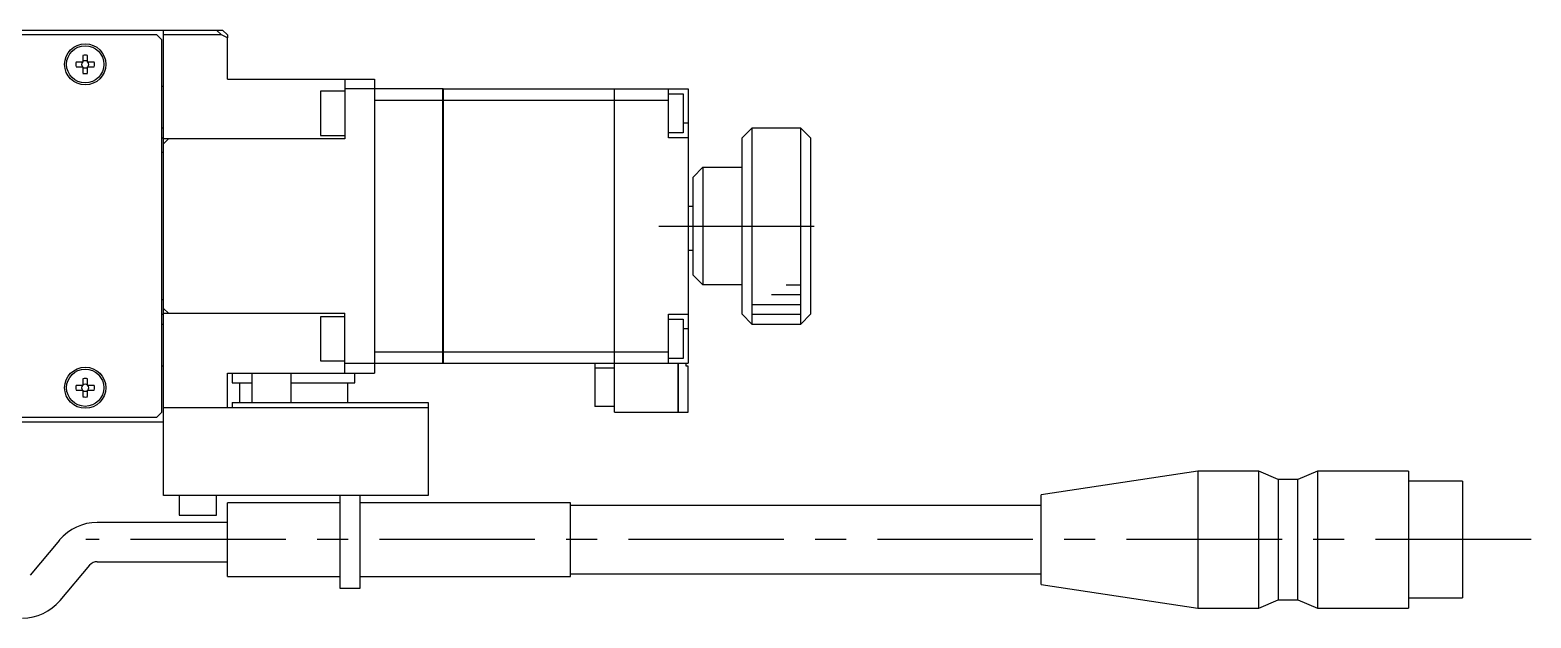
# Model space of a CAD drawing. Extents: x 0 to 729, y -8 to 401.
# Drawn here: x 576 to 729.1, y 250.5 to 310.5 of the extents above; entities that cross this region are included whole.
import ezdxf

# ---------------------------------------------------------------- set-up
doc = ezdxf.new("R2010")
doc.units = 0
doc.header["$LTSCALE"] = 0.5
doc.linetypes.add('CENTER', pattern=[50.8, 31.75, -6.35, 6.35, -6.35])
for name, color, linetype in [('MSM_CENTER', 1, 'CENTER'), ('MSM_CONTINUOUS', 7, 'CONTINUOUS'), ('MSM_NARROW', 5, 'CONTINUOUS')]:
    doc.layers.add(name, color=color, linetype=linetype)

msp = doc.modelspace()

# ---------------------------------------------------------------- linework, layer by layer
at = {"layer": 'MSM_CENTER'}
for p, q in [((640.14, 290.51), (658.14, 290.51)), ((729.12, 258.51), (581.71, 258.51))]:
    msp.add_line(p, q, dxfattribs=at)
at = {"layer": 'MSM_CONTINUOUS'}
for p, q in [((552.14, 310.51), (595.64, 310.51)), ((588.94, 310.01), (574.94, 310.01)), ((589.44, 309.51), (588.94, 310.01)), ((589.44, 271.51), (589.44, 309.51)), ((589.64, 263.01), (589.64, 310.51)), ((595.53, 310.01), (589.64, 310.01)), ((595.53, 310.01), (595.03, 310.51)), ((596.14, 309.71), (595.53, 310.01)), ((595.64, 310.51), (596.14, 310.01)), ((596.14, 310.01), (596.14, 309.71)), ((596.14, 305.51), (596.14, 309.71)), ((581.4, 307.93), (581.4, 307.25)), ((581.88, 307.25), (581.88, 307.93)), ((581.4, 307.25), (580.72, 307.25)), ((580.72, 306.77), (581.4, 306.77)), ((581.4, 306.77), (581.4, 306.1)), ((582.56, 307.25), (581.88, 307.25)), ((581.88, 306.1), (581.88, 306.77)), ((581.88, 306.77), (582.56, 306.77)), ((589.64, 304.76), (589.44, 304.76)), ((596.14, 305.51), (611.14, 305.51)), ((608.14, 305.51), (608.14, 299.41)), ((611.14, 305.51), (611.14, 275.51)), ((605.64, 304.26), (605.64, 299.76)), ((608.14, 304.26), (605.64, 304.26)), ((618.13, 304.51), (608.14, 304.51)), ((611.14, 303.36), (618.13, 303.36)), ((618.13, 276.51), (618.13, 304.51)), ((618.14, 304.5), (618.13, 304.5)), ((618.14, 303.36), (618.13, 303.36)), ((618.14, 304.51), (635.63, 304.51)), ((618.14, 304.51), (618.14, 276.51)), ((618.14, 303.36), (635.63, 303.36)), ((635.63, 272.51), (635.63, 304.51)), ((635.64, 304.5), (635.63, 304.5)), ((635.64, 303.36), (635.63, 303.36)), ((635.64, 304.51), (643.14, 304.51)), ((635.64, 271.51), (635.64, 304.51)), ((635.64, 303.36), (641.14, 303.36)), ((641.14, 299.51), (641.14, 304.51)), ((641.14, 304.01), (642.64, 304.01)), ((642.64, 304.01), (642.64, 300.01)), ((643.14, 304.51), (643.14, 276.51)), ((589.64, 300.51), (589.44, 300.51)), ((643.14, 301.01), (642.64, 301.01)), ((649.64, 300.51), (648.64, 299.51)), ((649.64, 300.51), (649.64, 280.51)), ((654.64, 300.51), (649.64, 300.51)), ((654.64, 280.51), (654.64, 300.51)), ((655.64, 299.51), (654.64, 300.51)), ((589.44, 299.51), (589.64, 299.51)), ((608.14, 299.41), (589.64, 299.41)), ((589.64, 298.91), (590.14, 299.41)), ((605.64, 299.76), (608.14, 299.76)), ((642.64, 300.01), (641.14, 300.01)), ((643.14, 299.51), (641.14, 299.51)), ((648.64, 281.51), (648.64, 299.51)), ((655.64, 299.51), (655.64, 281.51)), ((589.64, 298.01), (589.44, 298.01)), ((644.64, 296.51), (643.64, 295.51)), ((643.64, 285.51), (643.64, 295.51)), ((644.64, 296.51), (648.64, 296.51)), ((644.64, 296.51), (644.64, 284.51)), ((643.64, 292.51), (643.14, 292.51)), ((643.64, 288.01), (643.14, 288.01)), ((643.64, 285.51), (644.64, 284.51)), ((648.64, 284.51), (644.64, 284.51)), ((589.44, 283.01), (589.64, 283.01)), ((590.14, 281.61), (589.64, 282.11)), ((589.44, 281.51), (589.64, 281.51)), ((589.44, 280.51), (589.64, 280.51)), ((589.64, 281.61), (608.14, 281.61)), ((605.64, 281.26), (605.64, 276.76)), ((608.14, 281.26), (605.64, 281.26)), ((608.14, 275.51), (608.14, 281.61)), ((641.14, 276.51), (641.14, 281.51)), ((641.14, 281.51), (643.14, 281.51)), ((641.14, 281.01), (642.64, 281.01)), ((642.64, 281.01), (642.64, 277.01)), ((648.64, 281.51), (649.64, 280.51)), ((649.64, 280.51), (654.64, 280.51)), ((654.64, 280.51), (655.64, 281.51)), ((643.14, 280.01), (642.64, 280.01)), ((611.14, 277.67), (618.13, 277.67)), ((618.14, 277.67), (618.13, 277.67)), ((618.14, 277.67), (635.63, 277.67)), ((635.64, 277.67), (635.63, 277.67)), ((635.64, 277.67), (641.14, 277.67)), ((589.44, 276.26), (589.64, 276.26)), ((605.64, 276.76), (608.14, 276.76)), ((608.14, 276.51), (618.13, 276.51)), ((618.14, 276.52), (618.13, 276.52)), ((618.14, 276.51), (635.63, 276.51)), ((633.64, 276.51), (633.64, 272.11)), ((635.63, 276.01), (633.64, 276.01)), ((635.64, 276.52), (635.63, 276.52)), ((635.64, 276.51), (643.14, 276.51)), ((642.64, 277.01), (641.14, 277.01)), ((642.13, 271.51), (642.13, 276.51)), ((642.14, 276.51), (642.14, 271.51)), ((642.94, 276.21), (642.94, 276.51)), ((643.14, 276.21), (642.94, 276.21)), ((643.14, 271.51), (643.14, 276.21)), ((581.4, 274.25), (580.72, 274.25)), ((581.4, 274.93), (581.4, 274.25)), ((581.88, 274.25), (581.88, 274.93)), ((582.56, 274.25), (581.88, 274.25)), ((596.14, 272.01), (596.14, 275.51)), ((596.14, 275.51), (611.14, 275.51)), ((596.64, 275.51), (596.64, 274.51)), ((596.64, 274.51), (598.64, 274.51)), ((597.39, 274.51), (597.39, 272.51)), ((598.64, 275.51), (598.64, 272.51)), ((602.64, 272.51), (602.64, 275.51)), ((602.64, 274.51), (609.14, 274.51)), ((608.39, 274.51), (608.39, 272.51)), ((609.14, 274.51), (609.14, 275.51)), ((580.72, 273.77), (581.4, 273.77)), ((581.4, 273.77), (581.4, 273.1)), ((581.88, 273.1), (581.88, 273.77)), ((581.88, 273.77), (582.56, 273.77)), ((574.94, 271.01), (588.94, 271.01)), ((588.94, 271.01), (589.44, 271.51)), ((589.64, 272.01), (616.64, 272.01)), ((596.64, 272.51), (616.64, 272.51)), ((596.64, 272.51), (596.64, 272.01)), ((616.64, 272.51), (616.64, 263.01)), ((635.64, 272.11), (633.64, 272.11)), ((635.64, 272.51), (635.63, 272.51)), ((635.64, 271.51), (642.13, 271.51)), ((642.14, 271.52), (642.13, 271.52)), ((642.14, 271.51), (643.14, 271.51)), ((589.64, 270.51), (552.14, 270.51)), ((695.14, 265.51), (679.14, 263.08)), ((695.14, 265.51), (695.14, 251.51)), ((701.34, 265.51), (695.14, 265.51)), ((701.34, 251.51), (701.34, 265.51)), ((703.34, 264.66), (701.34, 265.51)), ((707.34, 265.51), (705.34, 264.66)), ((707.34, 265.51), (707.34, 251.51)), ((716.64, 265.51), (707.34, 265.51)), ((716.64, 265.51), (716.64, 251.51)), ((703.34, 264.66), (703.34, 252.36)), ((705.34, 264.66), (703.34, 264.66)), ((705.34, 252.36), (705.34, 264.66)), ((722.14, 264.46), (716.64, 264.46)), ((722.14, 264.46), (722.14, 252.56)), ((616.64, 263.01), (589.64, 263.01)), ((591.24, 263.01), (591.24, 261.01)), ((595.04, 261.01), (595.04, 263.01)), ((596.14, 254.76), (596.14, 262.26)), ((607.64, 262.26), (596.14, 262.26)), ((607.64, 253.51), (607.64, 263.01)), ((609.64, 263.01), (609.64, 253.51)), ((631.14, 262.26), (609.64, 262.26)), ((631.14, 254.76), (631.14, 262.26)), ((679.14, 262.01), (631.14, 262.01)), ((679.14, 253.94), (679.14, 263.08)), ((591.24, 261.01), (595.04, 261.01)), ((596.14, 260.26), (582.86, 260.26)), ((579.03, 258.47), (576.01, 254.87)), ((579.07, 252.3), (582.1, 255.9)), ((582.86, 256.26), (596.14, 256.26)), ((596.14, 254.76), (607.64, 254.76)), ((609.64, 254.76), (631.14, 254.76)), ((631.14, 255.01), (679.14, 255.01)), ((609.64, 253.51), (607.64, 253.51)), ((679.14, 253.94), (695.14, 251.51)), ((695.14, 251.51), (701.34, 251.51)), ((701.34, 251.51), (703.34, 252.36)), ((703.34, 252.36), (705.34, 252.36)), ((705.34, 252.36), (707.34, 251.51)), ((707.34, 251.51), (716.64, 251.51)), ((716.64, 252.56), (722.14, 252.56))]:
    msp.add_line(p, q, dxfattribs=at)
for centre, radius in [((581.64, 307.01), 2.1), ((581.64, 307.01), 1.9), ((581.64, 274.01), 2.1), ((581.64, 274.01), 1.9)]:
    msp.add_circle(centre, radius, dxfattribs=at)
for centre, radius, start, end in [((581.64, 307.01), 0.95, 75.3667, 104.6333), ((581.64, 307.01), 0.95, 165.3667, 194.6333), ((581.64, 307.01), 0.365, 138.8496, 221.1504), ((581.64, 307.01), 0.365, 48.8496, 131.1504), ((581.64, 307.01), 0.365, 228.8496, 311.1504), ((581.64, 307.01), 0.365, 318.8496, 41.1504), ((581.64, 307.01), 0.95, 345.3667, 14.6333), ((581.64, 307.01), 0.95, 255.3667, 284.6333), ((581.64, 274.01), 0.95, 165.3667, 194.6333), ((581.64, 274.01), 0.365, 138.8496, 221.1504), ((581.64, 274.01), 0.95, 75.3667, 104.6333), ((581.64, 274.01), 0.365, 48.8496, 131.1504), ((581.64, 274.01), 0.365, 318.8496, 41.1504), ((581.64, 274.01), 0.95, 345.3667, 14.6333), ((581.64, 274.01), 0.365, 228.8496, 311.1504), ((581.64, 274.01), 0.95, 255.3667, 284.6333), ((582.86, 255.26), 5, 90, 140), ((582.86, 255.26), 1, 90, 140), ((575.24, 255.51), 5, 270, 320)]:
    msp.add_arc(centre, radius, start, end, dxfattribs=at)
at = {"layer": 'MSM_NARROW'}
for p, q in [((651.64, 283.51), (654.64, 283.51)), ((653.14, 284.51), (654.64, 284.51)), ((649.64, 282.51), (654.64, 282.51)), ((649.64, 281.51), (654.64, 281.51))]:
    msp.add_line(p, q, dxfattribs=at)

doc.saveas('drawing.dxf')
